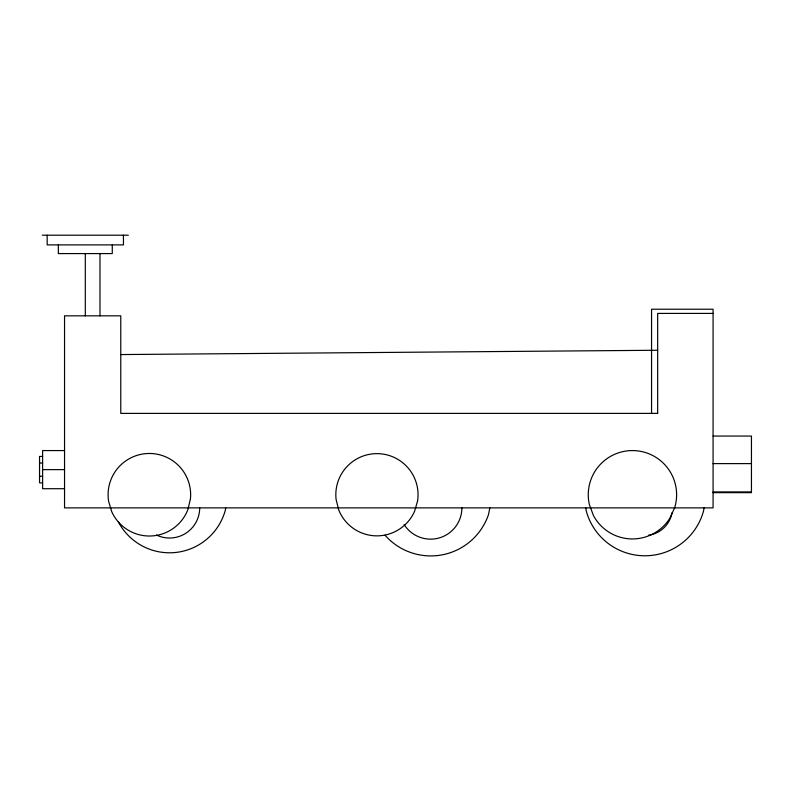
<?xml version="1.0" encoding="UTF-8"?>
<svg xmlns="http://www.w3.org/2000/svg" width="791" height="791" viewBox="0 0 791 791"><rect width="100%" height="100%" fill="white"/><g stroke="black" fill="none" stroke-linecap="round" stroke-linejoin="round"><path stroke-width="1.19" d="M225.672 507.881L225.405 509.938A57.832 57.832 0 0 1 118.353 521.862M703.98 507.881L703.614 510.709A60.788 60.788 0 0 1 586.171 510.709L585.805 507.881M489.837 507.881L488.522 514.526A60.947 60.947 0 0 1 384.999 535.191M120.776 354.566L657.667 350.255M42.289 235.204L128.33 235.204M713.077 313.414L657.667 313.414L657.667 413.386M657.707 413.386L120.776 413.386L120.776 315.836L64.546 315.836L64.546 507.881L713.077 507.881L713.077 309.222L651.557 309.222L651.557 413.386M713.077 436.059L751.45 436.059L751.45 492.655L713.077 492.655M64.546 450.573L42.615 450.573L42.615 488.709L64.546 488.709M42.615 456.417L39.55 456.417L39.55 482.866L42.615 482.866M39.55 463.032L42.615 463.032M713.077 463.615L751.45 463.615M42.615 469.636L64.546 469.636M39.55 476.251L42.615 476.251M713.077 491.913L751.45 491.913M123.445 235.204L123.445 244.884L47.173 244.884L47.173 235.204M112.273 245.012L112.273 253.585L58.346 253.585L58.346 245.012M99.982 253.427L99.982 315.836M85.309 253.427L85.309 315.836M672.043 512.677A27.576 27.576 0 0 1 648.491 535.22M461.885 507.881A31.284 31.284 0 0 1 404.112 524.512M199.698 507.881A30.157 30.157 0 0 1 156.46 535.042M190.453 498.735L188.021 509.236A41.28 41.28 0 0 1 111.798 511.836L108.654 501.534A41.28 41.28 0 0 1 147.966 453.5A41.28 41.28 0 0 1 190.453 498.735M417.599 500.832L414.642 511.144A41.122 41.122 0 0 1 338.677 509.819L336.086 499.398A41.122 41.122 0 0 1 377.653 453.639A41.122 41.122 0 0 1 417.599 500.832M674.664 507.743L669.858 518.234A44.177 44.177 0 0 1 593.388 515.425L589.374 504.609A44.177 44.177 0 0 1 634.056 450.603A44.177 44.177 0 0 1 674.664 507.743"/></g></svg>
